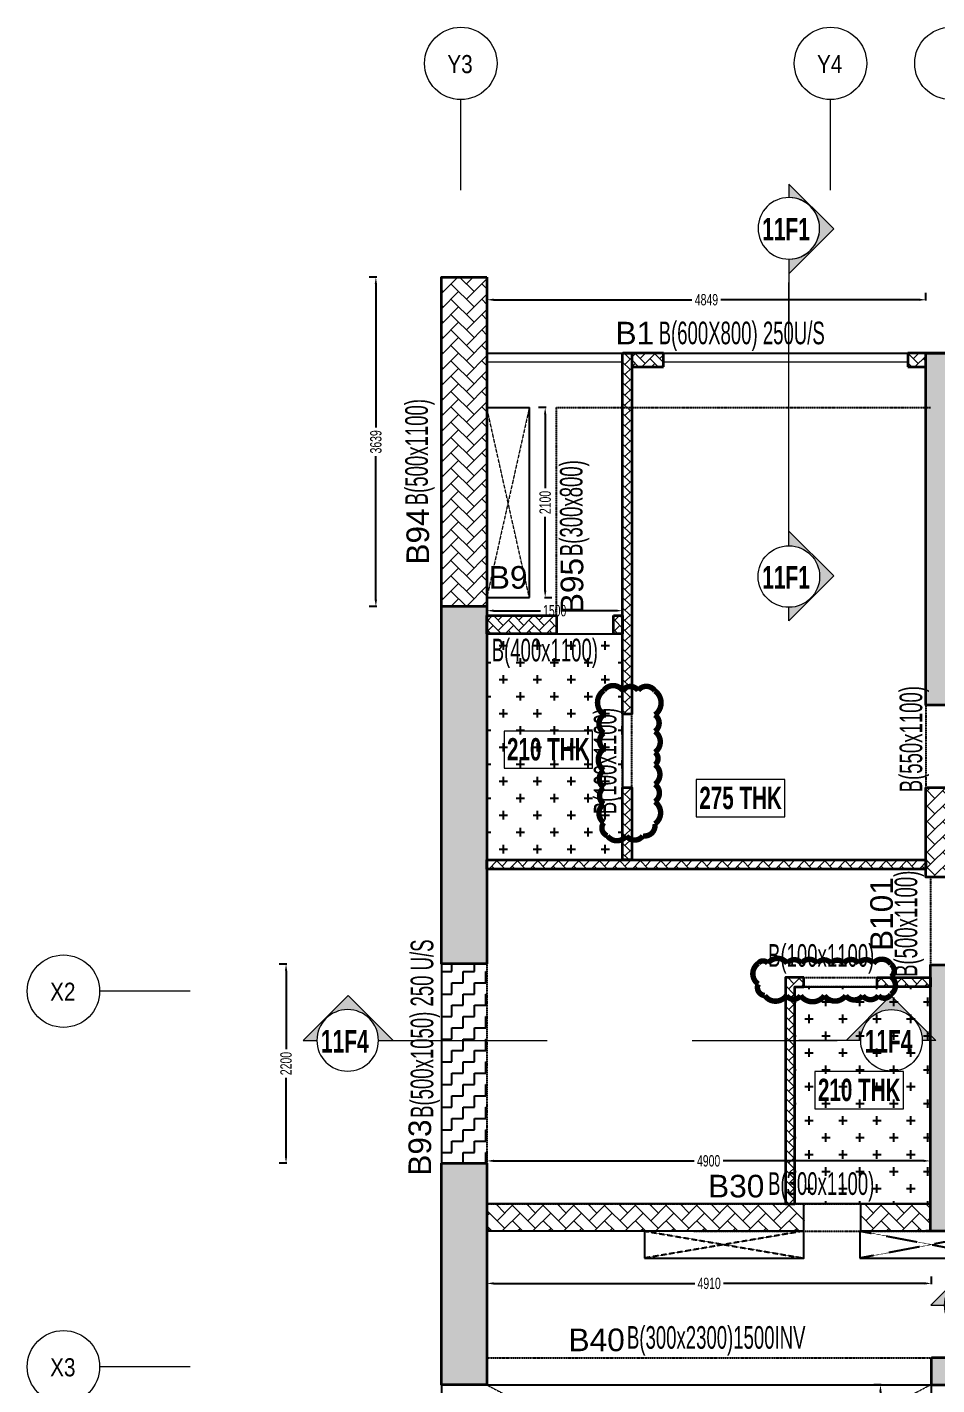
# Model space of a CAD drawing. Header units: millimetres. Extents: x 2116 to 61891, y 4333 to 33436.
# Drawn here: x 2116 to 12162, y 18432 to 33436 of the extents above; entities that cross this region are included whole.
import ezdxf
from ezdxf.enums import TextEntityAlignment as Align

# ---------------------------------------------------------------- set-up
doc = ezdxf.new("R2010")
doc.units = ezdxf.units.MM
doc.linetypes.add('Grid Line', pattern=[2222.5, 1270, -317.5, 317.5, -317.5])
doc.linetypes.add('HIDDEN', pattern=[0.375, 0.25, -0.125])
doc.layers.get('Defpoints').update_dxf_attribs({"color": 1, "lineweight": 0})
for name, color, linetype, lineweight in [('A-FLOR-IDEN', 11, 'Continuous', 9), ('A-GRIDS', 8, 'Continuous', 9), ('A-HIDD-ABVE', 8, 'HIDDEN', 20), ('G-ANNO-SYMB', 1, 'Continuous', 9), ('S-BEAM-IDEN', 2, 'Continuous', 9), ('S-COL HATCH', 9, 'Continuous', 0), ('S-COLS', 5, 'Continuous', 35), ('S-GRIDS', 8, 'Continuous', 9), ('S-WALL', 4, 'Continuous', 18)]:
    doc.layers.add(name, color=color, linetype=linetype, lineweight=lineweight)
for name, color, linetype in [('Beam Nos', 7, 'Continuous'), ('changes', 7, 'Continuous'), ('CUTOUT', 4, 'Continuous'), ('S-BEAM', 7, 'Continuous'), ('SUNK SLAB', 8, 'Continuous')]:
    doc.layers.add(name, color=color, linetype=linetype)
doc.styles.add('Arial Narrow', font='ARIALN.TTF', dxfattribs={"height": 300})
doc.styles.add('SC-BBS1', font='SansSerif')
doc.styles.add('SOBHA', font='swisscl.ttf', dxfattribs={"width": 0.9})
doc.styles.add('Swis721 LtCn BT', font='swisscl.ttf', dxfattribs={"width": 0.9, "height": 233.355162})
doc.styles.add('Swis721 LtCn BT_B', font='', dxfattribs={"width": 0.9, "height": 246.918336})
doc.styles.get('Swis721 LtCn BT_B').set_extended_font_data('Swis721 LtCn BT', bold=True)
doc.dimstyles.new('S-DIM50', dxfattribs={"dimscale": 50, "dimtxt": 2.5, "dimasz": 1.5, "dimexe": 1.5, "dimexo": 1, "dimgap": 0.5, "dimtad": 0, "dimdec": 0, "dimzin": 0, "dimdsep": 46, "dimtxsty": 'SOBHA', "dimcen": 0.09, "dimclrd": 256, "dimclre": 256, "dimclrt": 6, "dimadec": 5, "dimazin": 0, "dimtfac": 1, "dimtdec": 0, "dimtofl": 0, "dimtmove": 0, "dimatfit": 3, "dimfxl": 0.18, "dimtolj": 1, "dimtzin": 0, "dimlwd": -1, "dimlwe": -1, "dimarcsym": 0})
pattern_1 = [(45, (-31795021.83, 20722934.52), (0, 113.13708499), [240, -80]), (135, (-31794965.26, 20722991.09), (9e-15, 113.13708499), [240, -80])]
pattern_2 = [(45, (-31802317.5, 20729084.55), (0, 169.7056275), [360, -120]), (135, (-31802232.65, 20729169.4), (1e-14, 169.7056275), [360, -120])]
pattern_3 = [(45, (-15037.47, -17858.63), (0, 107.76307), [228.6, -76.2]), (135, (-14983.584, -17804.75), (7e-15, 107.76307), [228.6, -76.2])]
pattern_4 = [(0, (-31361983.94, 21111165.14), (187.5, 187.5), [93.75, -281.25]), (90, (-31361937.07, 21111118.27), (-187.5, 187.5), [93.75, -281.25])]

# ---------------------------------------------------------------- blocks, each defined once
blk = doc.blocks.new('A$C9134d95b')
at = {"layer": 'S-COL HATCH'}
h = blk.add_hatch(dxfattribs=at)
h.set_pattern_fill('AR-HBONE', color=256, scale=20)
h.set_pattern_definition(pattern_1)
h.paths.add_polyline_path([(1600, 10050), (1500, 10050), (1500, 6060), (1600, 6060)])
h = blk.add_hatch(dxfattribs=at)
h.set_pattern_fill('AR-HBONE', color=256, scale=20)
h.set_pattern_definition([(45, (-31796421.86, 20722934.54), (0, 113.13708499), [240, -80]), (135, (-31796365.29, 20722991.11), (9e-15, 113.13708499), [240, -80])])
h.paths.add_polyline_path([(0, 7150), (0, 6950), (770, 6950), (770, 7150)])
h = blk.add_hatch(dxfattribs=at)
h.set_pattern_fill('AR-HBONE', color=256, scale=20)
h.set_pattern_definition(pattern_1)
h.paths.add_polyline_path([(1400, 7150), (1400, 6950), (1500, 6950), (1500, 7150)])
h = blk.add_hatch(dxfattribs=at)
h.set_pattern_fill('AR-HBONE', color=256, scale=20)
h.set_pattern_definition(pattern_1)
h.paths.add_polyline_path([(1600, 5250), (1500, 5250), (1500, 4450), (1600, 4450)])
h = blk.add_hatch(dxfattribs=at)
h.set_pattern_fill('AR-HBONE', color=256, scale=20)
h.set_pattern_definition(pattern_1)
h.paths.add_polyline_path([(4900, 4450), (0, 4450), (0, 4350), (4900, 4350)])
h = blk.add_hatch(dxfattribs=at)
h.set_pattern_fill('AR-HBONE', color=256, scale=20)
h.set_pattern_definition(pattern_1)
h.paths.add_polyline_path([(3400, 3050), (3500, 3050), (3500, 3150), (3300, 3150), (3300, 651), (3400, 651)])
h = blk.add_hatch(dxfattribs=at)
h.set_pattern_fill('AR-HBONE', color=256, scale=20)
h.set_pattern_definition(pattern_1)
h.paths.add_polyline_path([(4900, 3150), (4310, 3150), (4310, 3050), (4900, 3050)])
at = {"layer": 'S-COLS', "elevation": 0}
for points in [[(1500, 10050), (1600, 10050), (1600, 6060), (1500, 6060)], [(0, 7150), (770, 7150), (770, 6950), (0, 6950)], [(1500, 5250), (1600, 5250), (1600, 4450), (1500, 4450)], [(0, 4450), (4850, 4450), (4850, 4350), (0, 4350)], [(4310, 3150), (4900, 3150), (4900, 3050), (4310, 3050)]]:
    blk.add_lwpolyline(points, close=True, dxfattribs=at)
at = {"layer": 'S-COLS'}
blk.add_lwpolyline([(1400, 7150), (1500, 7150), (1500, 6950), (1400, 6950)], close=True, dxfattribs=at)
at = {"layer": 'S-COLS', "elevation": 0}
blk.add_lwpolyline([(3500, 3150), (3300, 3150), (3300, 651), (3400, 651), (3400, 3050), (3500, 3050), (3500, 3150)], dxfattribs=at)
blk = doc.blocks.new('A$Cbe320e20')
at = {"layer": 'S-COL HATCH'}
h = blk.add_hatch(dxfattribs=at)
h.set_pattern_fill('AR-HBONE', color=256, scale=30)
h.set_pattern_definition(pattern_2)
h.paths.add_polyline_path([(-7796, 17040), (-7296, 17040), (-7296, 13401), (-7796, 13401)])
at = {"layer": 'S-COL HATCH', "transparency": 33554687}
h = blk.add_hatch(color=256, dxfattribs=at)
h.dxf.hatch_style = 1
h.paths.add_polyline_path([(-1896, 16200), (-2446, 16200), (-2446, 12310), (-1896, 12310)])
h = blk.add_hatch(color=256, dxfattribs=at)
h.dxf.hatch_style = 1
h.paths.add_polyline_path([(-7296, 13401), (-7796, 13401), (-7796, 9451), (-7296, 9451)])
at = {"layer": 'S-COL HATCH'}
h = blk.add_hatch(dxfattribs=at)
h.set_pattern_fill('AR-HBONE', color=256, scale=30)
h.set_pattern_definition(pattern_2)
h.paths.add_polyline_path([(-1896, 11400), (-2446, 11400), (-2446, 10410), (-1896, 10410)])
at = {"layer": 'S-COL HATCH', "transparency": 33554687}
h = blk.add_hatch(color=256, dxfattribs=at)
h.dxf.hatch_style = 1
h.paths.add_polyline_path([(-1896, 9200), (-1896, 9200), (-1896, 9300), (-1896, 9440), (-2396, 9440), (-2396, 6500), (-1896, 6500)])
h = blk.add_hatch(color=256, dxfattribs=at)
h.dxf.hatch_style = 1
h.paths.add_polyline_path([(-7796, 4800), (-7296, 4800), (-7296, 7251), (-7796, 7251)])
at = {"layer": 'S-COL HATCH'}
h = blk.add_hatch(dxfattribs=at)
h.set_pattern_fill('AR-HBONE', color=256, scale=30)
h.set_pattern_definition(pattern_2)
h.paths.add_polyline_path([(-3786, 6799), (-7294, 6799), (-7294, 6501), (-3786, 6501)])
h = blk.add_hatch(dxfattribs=at)
h.set_pattern_fill('AR-HBONE', color=256, scale=30)
h.set_pattern_definition(pattern_2)
h.paths.add_polyline_path([(-2396, 6799), (-3166, 6799), (-3166, 6499), (-2615, 6499), (-2615, 6500), (-2396, 6500)])
at = {"layer": 'S-COL HATCH', "transparency": 33554687}
h = blk.add_hatch(color=256, dxfattribs=at)
h.dxf.hatch_style = 1
h.paths.add_polyline_path([(2304, 5100), (2104, 5100), (-2086, 5100), (-2086, 4800), (2304, 4800)])
h.paths.add_polyline_path([(-2086, 5100), (-2385, 5100), (-2385, 4800), (-2086, 4800)])
at = {"layer": 'S-WALL'}
h = blk.add_hatch(dxfattribs=at)
h.set_pattern_fill('FP_1', color=1, style=0, pattern_type=2)
h.set_pattern_definition(pattern_3)
h.paths.add_polyline_path([(-5695, 16050), (-5345, 16050), (-5345, 16200), (-5695, 16200)])
h = blk.add_hatch(dxfattribs=at)
h.set_pattern_fill('FP_1', color=1, style=0, pattern_type=2)
h.set_pattern_definition(pattern_3)
h.paths.add_polyline_path([(-5695, 16050), (-5345, 16050), (-5345, 16200), (-5695, 16200)])
h = blk.add_hatch(dxfattribs=at)
h.set_pattern_fill('FP_1', color=1, style=0, pattern_type=2)
h.set_pattern_definition(pattern_3)
h.paths.add_polyline_path([(-2445, 16050), (-2445, 16200), (-2645, 16200), (-2645, 16050)])
h = blk.add_hatch(dxfattribs=at)
h.set_pattern_fill('FP_1', color=1, style=0, pattern_type=2)
h.set_pattern_definition(pattern_3)
h.paths.add_polyline_path([(-2445, 16050), (-2445, 16200), (-2645, 16200), (-2645, 16050)])
at = {"layer": 'S-BEAM', "color": 5}
blk.add_lwpolyline([(-3796, 6801), (-7294, 6801), (-7294, 6501), (-3796, 6501)], close=True, dxfattribs=at)
at = {"layer": 'S-BEAM', "color": 5, "elevation": 0}
blk.add_lwpolyline([(-3166, 6800), (-2396, 6800), (-2396, 6499), (-3166, 6499)], close=True, dxfattribs=at)
at = {"layer": 'S-COLS'}
for p, q in [((-7296, 17040), (-7296, 17040)), ((-7296, 13401), (-7796, 13401)), ((-2385, 4800), (-2385, 5100))]:
    blk.add_line(p, q, dxfattribs=at)
for points in [[(-7296, 17040), (-7296, 9451), (-7796, 9451), (-7796, 17040)], [(-2446, 16200), (-1896, 16200), (-1896, 12310), (-2446, 12310)], [(-2446, 11400), (-1896, 11400), (-1896, 10410), (-2446, 10410)], [(-7796, 7251), (-7296, 7251), (-7296, 4800), (-7796, 4800)]]:
    blk.add_lwpolyline(points, close=True, dxfattribs=at)
blk.add_lwpolyline([(-2396, 6500), (-2396, 9440), (-1896, 9440), (-1896, 6500), (-2446, 6500)], dxfattribs=at)
at = {"layer": 'S-COLS', "elevation": 0}
blk.add_lwpolyline([(-2385, 4800), (2304, 4800), (2304, 5100), (-2385, 5100)], dxfattribs=at)
at = {"layer": 'S-WALL', "color": 7}
for p, q in [((-7295, 16200), (-5795, 16200)), ((-5795, 16100), (-7295, 16100)), ((-5345, 16200), (-2645, 16200)), ((-2645, 16100), (-5345, 16100))]:
    blk.add_line(p, q, dxfattribs=at)
at = {"layer": 'S-WALL', "color": 5, "lineweight": 35}
for p, q in [((-5345, 16200), (-5795, 16200)), ((-5345, 16050), (-5345, 16200)), ((-2645, 16200), (-2645, 16050)), ((-5695, 16050), (-5345, 16050)), ((-2645, 16050), (-2445, 16050))]:
    blk.add_line(p, q, dxfattribs=at)
at = {"layer": 'S-WALL', "lineweight": 35}
blk.add_line((-1895, 16200), (-2645, 16200), dxfattribs=at)
blk = doc.blocks.new('A$C38189ab3')
at = {"layer": 'SUNK SLAB'}
h = blk.add_hatch(dxfattribs=at)
h.set_pattern_fill('CROSS', color=8, scale=750, style=0)
h.set_pattern_definition(pattern_4)
h.paths.add_polyline_path([(-7296, 10600), (-5796, 10600), (-5796, 13100), (-7296, 13100)])
h = blk.add_hatch(dxfattribs=at)
h.set_pattern_fill('ZIGZAG', color=8, scale=1000, style=0)
h.set_pattern_definition([(0, (-31802317.54, 20724501.4), (125, 125), [125, -125]), (90, (-31802192.54, 20724501.4), (-125, 125), [125, -125])])
h.paths.add_polyline_path([(-7296, 9451), (-7796, 9451), (-7796, 7251), (-7296, 7251)])
h = blk.add_hatch(dxfattribs=at)
h.set_pattern_fill('CROSS', color=8, scale=750, style=0)
h.set_pattern_definition(pattern_4)
h.paths.add_polyline_path([(-2396, 9200), (-3896, 9200), (-3896, 6800), (-2396, 6800)])
at = {"layer": 'A-FLOR-IDEN', "color": 8, "elevation": 0, "flags": 128}
for points in [[(-7106, 12025), (-7106, 11613), (-6128, 11613), (-6128, 12025)], [(-3672, 8261), (-3672, 7849), (-2695, 7849), (-2695, 8261)]]:
    blk.add_lwpolyline(points, close=True, dxfattribs=at)
at = {"layer": 'A-FLOR-IDEN', "color": 8, "flags": 128}
blk.add_lwpolyline([(-4982, 11488), (-4982, 11076), (-4004, 11076), (-4004, 11488)], close=True, dxfattribs=at)
at = {"layer": 'A-HIDD-ABVE', "linetype": 'HIDDEN'}
for p, q in [((-6826, 15600), (-7296, 13500)), ((-6826, 13500), (-7296, 15600)), ((-7296, 4800), (-2385, 2200)), ((-7296, 2200), (-2397, 4800))]:
    blk.add_line(p, q, dxfattribs=at)
at = {"layer": 'CUTOUT', "color": 8, "linetype": 'HIDDEN'}
for p, q in [((-3795, 6500), (-5550, 6201)), ((-5550, 6499), (-3795, 6200)), ((-1595, 6500), (-3175, 6200)), ((-1595, 6500), (-3175, 6200)), ((-3175, 6500), (-1595, 6200))]:
    blk.add_line(p, q, dxfattribs=at)
at = {"layer": 'CUTOUT', "linetype": 'HIDDEN'}
blk.add_line((-3175, 6500), (-1595, 6200), dxfattribs=at)
at = {"layer": 'CUTOUT'}
for points in [[(-5555, 6200), (-3795, 6200), (-3795, 6500), (-5555, 6500)], [(-3175, 6200), (-1595, 6200), (-1595, 6500), (-3175, 6500)]]:
    blk.add_lwpolyline(points, close=True, dxfattribs=at)
at = {"layer": 'S-BEAM'}
for p, q in [((-7296, 16200), (-1896, 16200)), ((-7296, 15600), (-6826, 15600)), ((-6826, 13500), (-6826, 15600)), ((-7296, 13500), (-6826, 13500)), ((-7796, 9451), (-7796, 7251)), ((-7796, 4800), (-7796, 2200)), ((-7296, 4800), (-2397, 4800)), ((-2385, 2800), (-2385, 4800))]:
    blk.add_line(p, q, dxfattribs=at)
at = {"layer": 'S-BEAM', "linetype": 'HIDDEN'}
for p, q in [((-6526, 15600), (-2396, 15600)), ((-6526, 13100), (-6526, 15600)), ((-6526, 13400), (-6526, 13400)), ((-2446, 12310), (-2446, 11400)), ((-2396, 10410), (-2396, 9440)), ((-7296, 9451), (-7296, 7251)), ((-7296, 6799), (-2396, 6799)), ((-7296, 6501), (-2396, 6499)), ((-7296, 5100), (-2385, 5100))]:
    blk.add_line(p, q, dxfattribs=at)
at = {"layer": 'S-BEAM'}
blk.add_lwpolyline([(-7296, 13100), (-5796, 13100), (-5796, 10600), (-7296, 10600)], close=True, dxfattribs=at)
at = {"layer": 'S-BEAM', "linetype": 'HIDDEN'}
blk.add_lwpolyline([(-5796, 12210), (-5696, 12210), (-5696, 11400), (-5796, 11400)], close=True, dxfattribs=at)
at = {"layer": 'S-BEAM', "elevation": 0}
blk.add_lwpolyline([(-3896, 9200), (-2396, 9200), (-2396, 6800), (-3896, 6800)], close=True, dxfattribs=at)
at = {"layer": 'S-BEAM', "linetype": 'HIDDEN', "elevation": 0}
blk.add_lwpolyline([(-3796, 9300), (-2986, 9300), (-2986, 9200), (-3796, 9200)], close=True, dxfattribs=at)
at = {"layer": 'A-FLOR-IDEN', "color": 1, "char_height": 246.9, "width": 1155, "attachment_point": 2, "line_spacing_factor": 0.964267, "style": 'Swis721 LtCn BT_B'}
for s, insert in [('210 THK', (-6617, 11947)), ('275 THK', (-4493, 11409)), ('210 THK', (-3183, 8183))]:
    blk.add_mtext(s, dxfattribs=dict(at, insert=insert))
at = {"layer": 'S-BEAM-IDEN', "style": 'Swis721 LtCn BT', "width": 0.8}
for s, rotation, p in [('B(600X800) 250U/S', 360, (-5398, 16299)), ('B(500x1100)', 90, (-7947, 14520)), ('B(300x800)', 90, (-6239, 13958)), ('B(400x1100)', 360, (-7242, 12795)), ('B(550x1100)', 90, (-2487, 11348)), ('B(100x1100)', 90, (-5864, 11106)), ('B(500x1100)', 90, (-2542, 9308)), ('B(500x1050) 250 U/S', 90, (-7887, 7750)), ('B(100x1100)', 360, (-4190, 9420)), ('B(300x1100)', 360, (-4190, 6899)), ('B(300x2300)1500INV', 360, (-5748, 5199))]:
    blk.add_text(s, height=250, rotation=rotation, dxfattribs=at).set_placement(p)
blk = doc.blocks.new('Grid - Type 1 Structural-6743905-11TH FLOOR LVL')
at = {"layer": 'A-GRIDS'}
blk.add_circle((0, 0), 4, dxfattribs=at)
blk = doc.blocks.new('A$Cf2260b48')
at = {"layer": 'S-GRIDS', "linetype": 'Grid Line'}
for p, q in [((-7583, 18003), (-7583, 19003)), ((-3500, 18003), (-3500, 19003)), ((-10572, 9150), (-11572, 9150)), ((-10572, 5000), (-11572, 5000))]:
    blk.add_line(p, q, dxfattribs=at)
at = {"layer": 'A-GRIDS', "xscale": 99.99999999999991, "yscale": 99.99999999999991, "zscale": 99.99999999999991}
for p in [(-7583, 19403), (-3500, 19403), (-2170, 19403)]:
    blk.add_blockref('Grid - Type 1 Structural-6743905-11TH FLOOR LVL', p, dxfattribs=at)
at = {"layer": 'A-GRIDS', "xscale": 99.99999999999991, "yscale": 99.99999999999991, "zscale": 99.99999999999991, "rotation": 89.99999999999982}
for p in [(-11972, 9150), (-11972, 5000)]:
    blk.add_blockref('Grid - Type 1 Structural-6743905-11TH FLOOR LVL', p, dxfattribs=at)
at = {"layer": 'A-GRIDS', "lineweight": 18, "char_height": 200, "width": 352.74, "attachment_point": 1, "style": 'Arial Narrow'}
for s, insert in [('Y3', (-7732, 19495)), ('Y4', (-3649, 19495)), ('X2', (-12119, 9244)), ('X3', (-12119, 5094))]:
    blk.add_mtext(s, dxfattribs=dict(at, insert=insert))
blk = doc.blocks.new('Section - TL1-6743896-11TH FLOOR LVL')
at = {"layer": 'G-ANNO-SYMB'}
h = blk.add_hatch(color=8, dxfattribs=at)
edge = h.paths.add_edge_path()
edge.add_line((-9.4, 0), (-10.9, 0))
edge.add_line((-10.9, 0), (-5.94, 4.95))
edge.add_line((-5.94, 4.95), (-0.99, 0))
edge.add_line((-0.99, 0), (-2.6, 0))
edge.add_arc((-6, 0), 3.4, 0, 180)
at = {"layer": 'G-ANNO-SYMB', "color": 5}
for p, q in [((-5.94, 4.95), (-10.9, 0)), ((-0.99, 0), (-5.94, 4.95)), ((-10.9, 0), (-9.4, 0)), ((-2.6, 0), (4.24, 0)), ((-2.6, 0), (-0.99, 0))]:
    blk.add_line(p, q, dxfattribs=at)
at = {"layer": 'G-ANNO-SYMB'}
blk.add_arc((-6, 0), 3.4, 360, 180, dxfattribs=at)
at = {"layer": 'G-ANNO-SYMB', "color": 5}
for start, end in [(0, 180), (180, 0)]:
    blk.add_arc((-6, 0), 3.4, start, end, dxfattribs=at)
blk = doc.blocks.new('*D271')
at = {"transparency": 16777216}
for p, q in [((7193, 30414), (7193, 30498)), ((12042, 30414), (12042, 30498)), ((7268, 30423), (9458, 30423)), ((11967, 30423), (9777, 30423))]:
    blk.add_line(p, q, dxfattribs=at)
for points in [[(7268, 30436), (7268, 30411), (7193, 30423)], [(11967, 30436), (11967, 30411), (12042, 30423)]]:
    blk.add_solid(points, dxfattribs=at)
at = {"layer": 'Defpoints', "color": 0, "transparency": 16777216}
for p in [(12042, 30423), (7193, 29733), (12042, 29833)]:
    blk.add_point(p, dxfattribs=at)
at = {"color": 6, "transparency": 16777216, "insert": (9618, 30423), "char_height": 125, "attachment_point": 5, "style": 'SOBHA'}
blk.add_mtext('\\A1;4849', dxfattribs=at)
blk = doc.blocks.new('*D290')
at = {"transparency": 16777216}
for p, q in [((7192, 19544), (7192, 19628)), ((7267, 19553), (9488, 19553)), ((12028, 19553), (9807, 19553)), ((12103, 19544), (12103, 19628))]:
    blk.add_line(p, q, dxfattribs=at)
for points in [[(7267, 19566), (7267, 19541), (7192, 19553)], [(12028, 19566), (12028, 19541), (12103, 19553)]]:
    blk.add_solid(points, dxfattribs=at)
at = {"layer": 'Defpoints', "color": 0, "transparency": 16777216}
for p in [(12103, 19553), (7192, 18733, 0), (12103, 18733, 0)]:
    blk.add_point(p, dxfattribs=at)
at = {"color": 6, "transparency": 16777216, "insert": (9648, 19553), "char_height": 125, "attachment_point": 5, "style": 'SOBHA'}
blk.add_mtext('\\A1;4910', dxfattribs=at)
blk = doc.blocks.new('*D291')
at = {"transparency": 16777216}
for p, q in [((7192, 20898), (7192, 20982)), ((7267, 20907), (9483, 20907)), ((12017, 20907), (9802, 20907)), ((12092, 20898), (12092, 20982))]:
    blk.add_line(p, q, dxfattribs=at)
for points in [[(7267, 20920), (7267, 20895), (7192, 20907)], [(12017, 20920), (12017, 20895), (12092, 20907)]]:
    blk.add_solid(points, dxfattribs=at)
at = {"layer": 'Defpoints', "color": 0, "transparency": 16777216}
for p in [(12092, 20907), (7192, 20432), (12092, 20432)]:
    blk.add_point(p, dxfattribs=at)
at = {"color": 6, "transparency": 16777216, "insert": (9642, 20907), "char_height": 125, "attachment_point": 5, "style": 'SOBHA'}
blk.add_mtext('\\A1;4900', dxfattribs=at)
blk = doc.blocks.new('*D374')
at = {"transparency": 16777216}
for p, q in [((4984, 23083), (4900, 23083)), ((4975, 23008), (4975, 22142)), ((4975, 20958), (4975, 21825)), ((4984, 20883), (4900, 20883))]:
    blk.add_line(p, q, dxfattribs=at)
for points in [[(4962, 23008), (4987, 23008), (4975, 23083)], [(4962, 20958), (4987, 20958), (4975, 20883)]]:
    blk.add_solid(points, dxfattribs=at)
at = {"layer": 'Defpoints', "color": 0, "transparency": 16777216}
for p in [(4975, 23083), (6692, 23083), (6692, 20883)]:
    blk.add_point(p, dxfattribs=at)
at = {"color": 6, "transparency": 16777216, "insert": (4975, 21983), "char_height": 125, "attachment_point": 5, "rotation": 90, "style": 'SOBHA'}
blk.add_mtext('\\A1;2200', dxfattribs=at)
blk = doc.blocks.new('*D375')
at = {"transparency": 16777216}
for p, q in [((5976, 30673), (5892, 30673)), ((5967, 30598), (5967, 29011)), ((5967, 27108), (5967, 28694)), ((5976, 27033), (5892, 27033))]:
    blk.add_line(p, q, dxfattribs=at)
for points in [[(5954, 30598), (5979, 30598), (5967, 30673)], [(5954, 27108), (5979, 27108), (5967, 27033)]]:
    blk.add_solid(points, dxfattribs=at)
at = {"layer": 'Defpoints', "color": 0, "transparency": 16777216}
for p in [(6692, 30673), (5967, 27033), (6692, 27033)]:
    blk.add_point(p, dxfattribs=at)
at = {"color": 6, "transparency": 16777216, "insert": (5967, 28853), "char_height": 125, "attachment_point": 5, "rotation": 90, "style": 'SOBHA'}
blk.add_mtext('\\A1;3639', dxfattribs=at)
blk = doc.blocks.new('*D376')
at = {"transparency": 16777216}
for p, q in [((7846, 29233), (7762, 29233)), ((7837, 29158), (7837, 28341)), ((7837, 27207), (7837, 28024)), ((7828, 27132), (7912, 27132))]:
    blk.add_line(p, q, dxfattribs=at)
for points in [[(7824, 29158), (7849, 29158), (7837, 29233)], [(7824, 27207), (7849, 27207), (7837, 27132)]]:
    blk.add_solid(points, dxfattribs=at)
at = {"layer": 'Defpoints', "color": 0, "transparency": 16777216}
for p in [(7962, 29233), (7662, 27132), (7837, 27132)]:
    blk.add_point(p, dxfattribs=at)
at = {"color": 6, "transparency": 16777216, "insert": (7837, 28183), "char_height": 125, "attachment_point": 5, "rotation": 90, "style": 'SOBHA'}
blk.add_mtext('\\A1;2100', dxfattribs=at)
blk = doc.blocks.new('*D381')
at = {"transparency": 16777216}
for p, q in [((11549, 18433), (11465, 18433)), ((11540, 18358), (11540, 17591)), ((11540, 16508), (11540, 17274)), ((11549, 16433), (11465, 16433))]:
    blk.add_line(p, q, dxfattribs=at)
for points in [[(11527, 18358), (11552, 18358), (11540, 18433)], [(11527, 16508), (11552, 16508), (11540, 16433)]]:
    blk.add_solid(points, dxfattribs=at)
at = {"layer": 'Defpoints', "color": 0, "transparency": 16777216}
for p in [(12103, 18433, 0), (11540, 16433), (12103, 16433)]:
    blk.add_point(p, dxfattribs=at)
at = {"color": 6, "transparency": 16777216, "insert": (11540, 17433), "char_height": 125, "attachment_point": 5, "rotation": 90, "style": 'SOBHA'}
blk.add_mtext('\\A1;2000', dxfattribs=at)
blk = doc.blocks.new('*D382')
at = {"transparency": 16777216}
for p, q in [((12899, 24043), (12983, 24043)), ((12908, 23968), (12908, 23681)), ((12908, 23148), (12908, 23434)), ((12899, 23073), (12983, 23073))]:
    blk.add_line(p, q, dxfattribs=at)
for points in [[(12895, 23968), (12920, 23968), (12908, 24043)], [(12895, 23148), (12920, 23148), (12908, 23073)]]:
    blk.add_solid(points, dxfattribs=at)
at = {"layer": 'Defpoints', "color": 0, "transparency": 16777216}
for p in [(12092, 24043), (12092, 23073), (12908, 23073)]:
    blk.add_point(p, dxfattribs=at)
at = {"color": 6, "transparency": 16777216, "insert": (12908, 23558), "char_height": 125, "attachment_point": 5, "rotation": 90, "style": 'SOBHA'}
blk.add_mtext('\\A1;970', dxfattribs=at)
blk = doc.blocks.new('*D383')
at = {"transparency": 16777216}
for p, q in [((13000, 25943), (13084, 25943)), ((13009, 25868), (13009, 24666)), ((13009, 23148), (13009, 24349)), ((13000, 23073), (13084, 23073))]:
    blk.add_line(p, q, dxfattribs=at)
for points in [[(12996, 25868), (13021, 25868), (13009, 25943)], [(12996, 23148), (13021, 23148), (13009, 23073)]]:
    blk.add_solid(points, dxfattribs=at)
at = {"layer": 'Defpoints', "color": 0, "transparency": 16777216}
for p in [(12042, 25943), (13009, 25943), (12092, 23073)]:
    blk.add_point(p, dxfattribs=at)
at = {"color": 6, "transparency": 16777216, "insert": (13009, 24508), "char_height": 125, "attachment_point": 5, "rotation": 90, "style": 'SOBHA'}
blk.add_mtext('\\A1;2870', dxfattribs=at)
blk = doc.blocks.new('*D344')
at = {"transparency": 16777216}
for p, q in [((7192, 26978), (7192, 27062)), ((8692, 26978), (8692, 27062)), ((7267, 26987), (7785, 26987)), ((8617, 26987), (8100, 26987))]:
    blk.add_line(p, q, dxfattribs=at)
for points in [[(7267, 27000), (7267, 26975), (7192, 26987)], [(8617, 27000), (8617, 26975), (8692, 26987)]]:
    blk.add_solid(points, dxfattribs=at)
at = {"layer": 'Defpoints', "color": 0, "transparency": 16777216}
for p in [(8692, 26987), (7192, 26733), (8692, 26733)]:
    blk.add_point(p, dxfattribs=at)
at = {"color": 6, "transparency": 16777216, "insert": (7942, 26987), "char_height": 125, "attachment_point": 5, "style": 'SOBHA'}
blk.add_mtext('\\A1;1500', dxfattribs=at)

msp = doc.modelspace()

# ---------------------------------------------------------------- linework, layer by layer
at = {"color": 1, "const_width": 60}
for points in [[(8484.2, 26105.4, 0.5205671), (8484.2, 25839, 0.5205671), (8484.2, 25635.8, 0.5205671), (8484.2, 25458.8, 0.5205671), (8484.2, 25223.7, 0.5205671), (8484.2, 25031.2, 0.5205671), (8484.2, 24850.7, 0.5205671), (8484.2, 24645.2, 0.5205671), (8524.7, 24499.5, 0.5205671), (8733.9, 24499.5, 0.5205671), (8915.4, 24499.5, 0.5205671), (9047.9, 24631.5, 0.5205671), (9047.9, 24876.3, 0.5205671), (9047.9, 25069.5, 0.5205671), (9047.9, 25285.5, 0.5205671), (9047.9, 25421.6, 0.5205671), (9047.9, 25653.2, 0.5205671), (9047.9, 25836.3, 0.5205671), (9047.9, 26101.6, 0.5205671), (8863.5, 26105.4, 0.5205671), (8691.6, 26105.4, 0.5205671)], [(10189.6, 23089.5, 0.5205671), (10189.6, 22861.2, 0.5205671), (10261.4, 22734.4, 0.5205671), (10501, 22734.4, 0.5205671), (10657.9, 22734.4, 0.5205671), (10920.8, 22734.4, 0.5205671), (11156.3, 22734.4, 0.5205671), (11342.3, 22734.4, 0.5205671), (11517.2, 22734.4, 0.5205671), (11655.6, 22748.3, 0.5205671), (11655.6, 22941, 0.5205671), (11655.6, 23080.6, 0.5205671), (11460, 23089.5, 0.5205671), (11298.8, 23089.5, 0.5205671), (11132.7, 23089.5, 0.5205671), (10993.9, 23089.5, 0.5205671), (10842, 23089.5, 0.5205671), (10667.8, 23089.5, 0.5205671), (10509.9, 23089.5, 0.5205671), (10296.8, 23089.5, 0.5205671)]]:
    msp.add_lwpolyline(points, format="xyb", close=True, dxfattribs=at)
at = {"layer": 'G-ANNO-SYMB'}
for p, q in [((10528.1, 27964.8), (10528.1, 30612.3)), ((6255.4, 22239.1), (7857.3, 22239.1)), ((9459.3, 22239.1), (11061.2, 22239.1))]:
    msp.add_line(p, q, dxfattribs=at)

# ---------------------------------------------------------------- block references
at = {"layer": 'changes'}
msp.add_blockref('A$C9134d95b', (7192.3, 19782.5), dxfattribs=at)
at = {"layer": 'CUTOUT'}
msp.add_blockref('A$C38189ab3', (14488, 13632.5), dxfattribs=at)
at = {"layer": 'G-ANNO-SYMB', "xscale": 99.99999999999991, "yscale": 99.99999999999991, "zscale": 99.99999999999991, "rotation": 269.9999999999995}
msp.add_blockref('Section - TL1-6743896-11TH FLOOR LVL', (10528.1, 30612.3), dxfattribs=at)
at = {"layer": 'G-ANNO-SYMB', "extrusion": (0, 0, -1), "xscale": 99.99999999999991, "yscale": 99.99999999999991, "zscale": 99.99999999999991, "rotation": 90.0000000000003}
msp.add_blockref('Section - TL1-6743896-11TH FLOOR LVL', (-10528.1, 27964.8), dxfattribs=at)
at = {"layer": 'G-ANNO-SYMB', "xscale": 99.99999999999991, "yscale": 99.99999999999991, "zscale": 99.99999999999991}
for p in [(6255.4, 22239.1), (13184.9, 19312.5)]:
    msp.add_blockref('Section - TL1-6743896-11TH FLOOR LVL', p, dxfattribs=at)
at = {"layer": 'G-ANNO-SYMB', "extrusion": (0, 0, -1), "xscale": 99.99999999999991, "yscale": 99.99999999999991, "zscale": 99.99999999999991}
msp.add_blockref('Section - TL1-6743896-11TH FLOOR LVL', (-11061.2, 22239.1), dxfattribs=at)
at = {"layer": 'S-COLS'}
msp.add_blockref('A$Cbe320e20', (14488, 13632.5), dxfattribs=at)
at = {"layer": 'S-WALL'}
msp.add_blockref('A$Cf2260b48', (14488, 13632.5), dxfattribs=at)

# ---------------------------------------------------------------- texts
at = {"layer": 'Beam Nos', "style": 'SC-BBS1'}
for s, p in [('B1', (8827.1, 29855)), ('B9', (7428, 27155.3)), ('B30', (9946.7, 20428.6)), ('B40', (8405.2, 18729.1, 0))]:
    msp.add_text(s, height=250, dxfattribs=at).set_placement(p, align=Align.BOTTOM_CENTER)
for s, p in [('B94', (6629.5, 27807.1, 0)), ('B95', (8332.5, 27259.4)), ('B101', (11751.5, 23634.9, 0)), ('B93', (6652, 21054.1, 0))]:
    msp.add_text(s, height=250, rotation=90, dxfattribs=at).set_placement(p, align=Align.BOTTOM_CENTER)
at = {"layer": 'G-ANNO-SYMB', "char_height": 250, "width": 707.088, "attachment_point": 1, "style": 'Swis721 LtCn BT_B'}
for s, insert in [('11F1', (10233.7, 31328.2)), ('11F1', (10233.7, 27480.8)), ('11F4', (5361, 22355)), ('11F4', (11366.8, 22355))]:
    msp.add_mtext(s, dxfattribs=dict(at, insert=insert))

# ---------------------------------------------------------------- dimensions: what is measured, and where the dimension line sits
at = {"color": 1}
for base, p1, p2, picture, middle in [((5966.6, 27033.3), (6692.3, 30672.5), (6692.3, 27033.3), '*D375', (5966.6, 28852.9)), ((7836.6, 27132.5), (7962.3, 29232.5), (7662.3, 27132.5), '*D376', (7836.6, 28182.5)), ((13008.6, 25942.5), (12092.3, 23072.5), (12042.3, 25942.5), '*D383', (13008.6, 24507.5)), ((12907.6, 23072.5), (12092.3, 24042.5), (12092.3, 23072.5), '*D382', (12907.6, 23557.5)), ((4974.6, 23083), (6692.3, 20883), (6692.3, 23083), '*D374', (4974.6, 21983)), ((11539.6, 16432.5), (12102.7, 18432.5, 0), (12102.7, 16432.5), '*D381', (11539.6, 17432.5))]:
    dim = msp.add_linear_dim(base=base, p1=p1, p2=p2, angle=90, dimstyle='S-DIM50', override={"dimfxlon": 1, "dimarcsym": 2}, dxfattribs=at)
    dim.commit()
    dim.dimension.update_dxf_attribs({"geometry": picture, "text_midpoint": middle})
for base, p1, p2, picture, middle in [((12042.3, 30423.2), (7193, 29732.5), (12042.3, 29832.5), '*D271', (9617.7, 30423.2)), ((8692.3, 26987.2), (7192.3, 26732.5), (8692.3, 26732.5), '*D344', (7942.3, 26987.2)), ((12092.3, 20907.2), (7192.3, 20432), (12092.3, 20432), '*D291', (9642.3, 20907.2)), ((12102.7, 19553.2), (7192.3, 18732.5, 0), (12102.7, 18732.5, 0), '*D290', (9647.5, 19553.2))]:
    dim = msp.add_linear_dim(base=base, p1=p1, p2=p2, dimstyle='S-DIM50', override={"dimfxlon": 1, "dimarcsym": 2}, dxfattribs=at)
    dim.commit()
    dim.dimension.update_dxf_attribs({"geometry": picture, "text_midpoint": middle})

doc.saveas('drawing.dxf')
